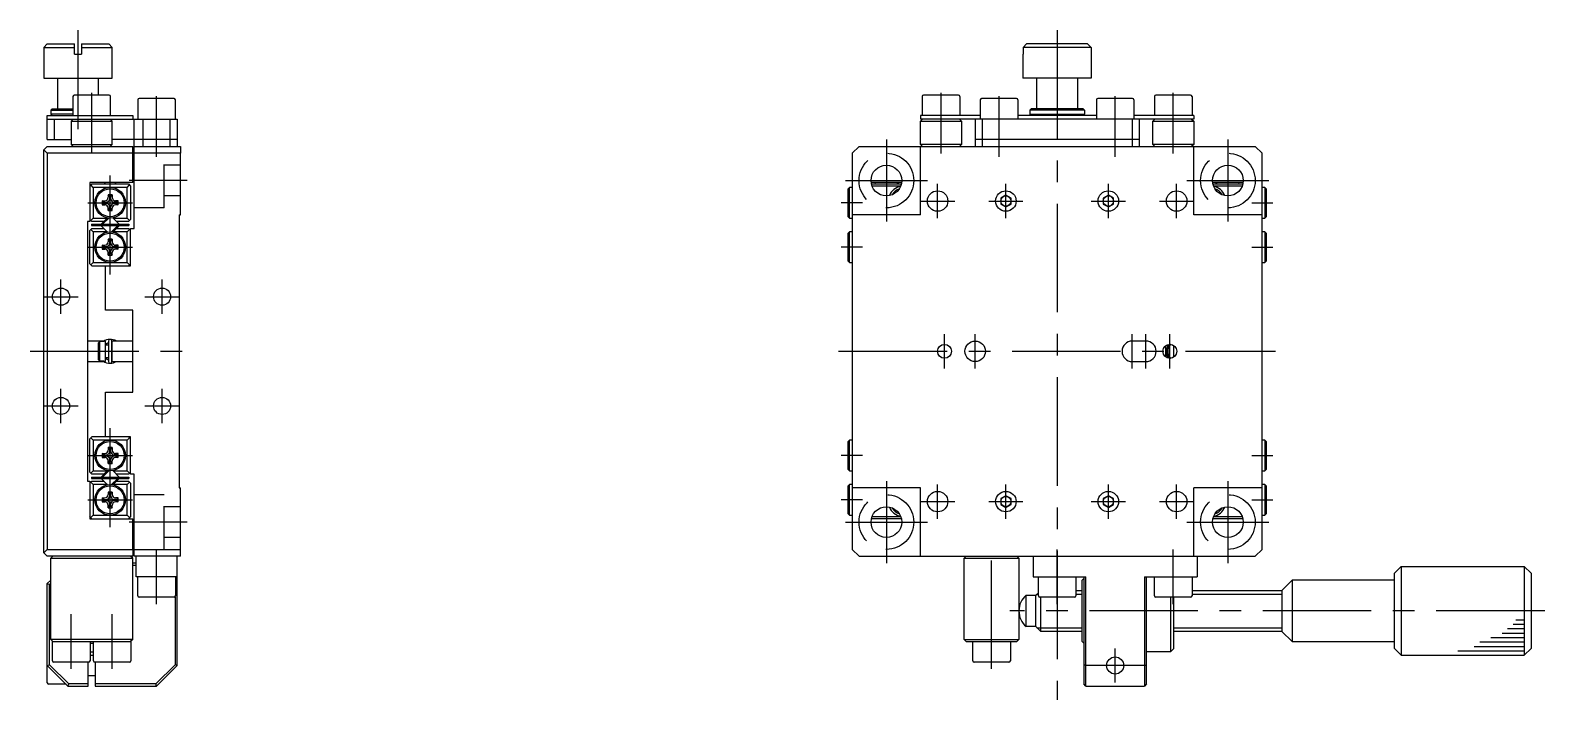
# Model space of a CAD drawing. Extents: x -2 to 478, y -8 to 256.
# Drawn here: x 255.8 to 477.5, y 78.1 to 176.1 of the extents above; entities that cross this region are included whole.
import ezdxf

# ---------------------------------------------------------------- set-up
doc = ezdxf.new("R2010")
doc.units = 0
doc.header["$LTSCALE"] = 0.5
doc.linetypes.add('CENTER', pattern=[50.8, 31.75, -6.35, 6.35, -6.35])
doc.linetypes.add('DASHED', pattern=[19.05, 12.7, -6.35])
for name, color, linetype in [('MSM_CENTER', 1, 'CENTER'), ('MSM_CONTINUOUS', 7, 'CONTINUOUS'), ('MSM_DASHED', 4, 'DASHED'), ('MSM_NARROW', 5, 'CONTINUOUS')]:
    doc.layers.add(name, color=color, linetype=linetype)

msp = doc.modelspace()

# ---------------------------------------------------------------- linework, layer by layer
at = {"layer": 'MSM_CENTER'}
for p, q in [((262.75, 161.64), (262.75, 176.14)), ((406.11, 176.14), (406.11, 78.14)), ((264.75, 158.11), (264.75, 166.99)), ((274.25, 157.61), (274.25, 166.49)), ((389.11, 158.11), (389.11, 166.99)), ((397.61, 157.61), (397.61, 166.49)), ((414.61, 157.61), (414.61, 166.49)), ((423.11, 158.11), (423.11, 166.99)), ((381.11, 160.14), (381.11, 148.14)), ((431.11, 160.14), (431.11, 148.14)), ((267.45, 140.39), (267.45, 154.89)), ((278.75, 154.14), (270.25, 154.14)), ((375.11, 154.14), (387.11, 154.14)), ((388.61, 148.64), (388.61, 153.64)), ((398.61, 148.64), (398.61, 153.64)), ((413.61, 148.64), (413.61, 153.64)), ((423.61, 148.64), (423.61, 153.64)), ((425.11, 154.14), (437.11, 154.14)), ((264.2, 150.89), (270.7, 150.89)), ((377.61, 150.89), (374.51, 150.89)), ((386.11, 151.14), (391.11, 151.14)), ((396.11, 151.14), (401.11, 151.14)), ((411.11, 151.14), (416.11, 151.14)), ((421.11, 151.14), (426.11, 151.14)), ((434.61, 150.89), (437.71, 150.89)), ((264.2, 144.39), (270.7, 144.39)), ((377.61, 144.39), (374.51, 144.39)), ((434.61, 144.39), (437.71, 144.39)), ((260.25, 134.64), (260.25, 139.64)), ((275.05, 134.64), (275.05, 139.64)), ((257.75, 137.14), (262.75, 137.14)), ((272.55, 137.14), (277.55, 137.14)), ((389.61, 126.64), (389.61, 131.64)), ((394.11, 126.64), (394.11, 131.64)), ((417.11, 126.64), (417.11, 131.64)), ((419.11, 126.64), (419.11, 131.64)), ((422.61, 126.64), (422.61, 131.64)), ((255.75, 129.14), (279.55, 129.14)), ((374.11, 129.14), (438.11, 129.14)), ((260.25, 118.64), (260.25, 123.64)), ((275.05, 118.64), (275.05, 123.64)), ((257.75, 121.14), (262.75, 121.14)), ((272.55, 121.14), (277.55, 121.14)), ((267.45, 103.39), (267.45, 117.89)), ((264.2, 113.89), (270.7, 113.89)), ((377.61, 113.89), (374.51, 113.89)), ((434.61, 113.89), (437.71, 113.89)), ((381.11, 110.14), (381.11, 98.14)), ((388.61, 104.64), (388.61, 109.64)), ((398.61, 104.64), (398.61, 109.64)), ((413.61, 104.64), (413.61, 109.64)), ((423.61, 104.64), (423.61, 109.64)), ((431.11, 110.14), (431.11, 98.14)), ((264.2, 107.39), (270.7, 107.39)), ((377.61, 107.39), (374.51, 107.39)), ((386.11, 107.14), (391.11, 107.14)), ((396.11, 107.14), (401.11, 107.14)), ((411.11, 107.14), (416.11, 107.14)), ((421.11, 107.14), (426.11, 107.14)), ((434.61, 107.39), (437.71, 107.39)), ((278.75, 104.14), (270.25, 104.14)), ((375.11, 104.14), (387.11, 104.14)), ((425.11, 104.14), (437.11, 104.14)), ((274.25, 92.14), (274.25, 100.14)), ((396.51, 82.64), (396.51, 100.14)), ((406.11, 92.14), (406.11, 100.14)), ((406.11, 92.14), (406.11, 100.14)), ((406.11, 92.14), (406.11, 100.14)), ((423.11, 92.14), (423.11, 100.14)), ((477.51, 91.14), (399.17, 91.14)), ((261.75, 82.64), (261.75, 90.64)), ((267.75, 82.64), (267.75, 90.64)), ((414.61, 80.64), (414.61, 85.64)), ((417.11, 83.14), (412.11, 83.14))]:
    msp.add_line(p, q, dxfattribs=at)
at = {"layer": 'MSM_CONTINUOUS'}
for p, q in [((258.25, 174.14), (257.75, 173.64)), ((257.75, 173.64), (257.75, 169.14)), ((257.75, 173.64), (262.25, 173.64)), ((258.25, 174.14), (262.25, 174.14)), ((262.25, 172.64), (262.25, 174.14)), ((263.25, 174.14), (267.25, 174.14)), ((263.25, 174.14), (263.25, 172.64)), ((263.25, 173.64), (267.75, 173.64)), ((267.25, 174.14), (267.75, 173.64)), ((267.75, 169.14), (267.75, 173.64)), ((401.13, 173.64), (401.63, 174.14)), ((411.08, 173.64), (401.13, 173.64)), ((401.13, 173.64), (401.13, 172.64)), ((410.58, 174.14), (401.63, 174.14)), ((410.58, 174.14), (411.08, 173.64)), ((411.08, 173.64), (411.08, 172.64)), ((262.25, 172.64), (263.25, 172.64)), ((401.11, 172.64), (401.11, 169.14)), ((401.13, 172.64), (401.11, 172.64)), ((411.11, 172.64), (411.08, 172.64)), ((411.11, 172.64), (411.11, 169.14)), ((257.75, 169.14), (267.75, 169.14)), ((259.75, 169.14), (259.75, 164.64)), ((265.75, 166.64), (265.75, 169.14)), ((411.11, 169.14), (401.11, 169.14)), ((403.11, 169.14), (403.11, 164.64)), ((409.11, 169.14), (409.11, 164.64)), ((262, 166.44), (262, 163.64)), ((267.3, 166.64), (262.2, 166.64)), ((267.5, 163.64), (267.5, 166.44)), ((386.36, 166.44), (386.36, 163.64)), ((391.66, 166.64), (386.56, 166.64)), ((391.86, 166.44), (391.86, 163.64)), ((420.36, 166.44), (420.36, 163.64)), ((425.66, 166.64), (420.56, 166.64)), ((425.86, 166.44), (425.86, 163.64)), ((258.75, 164.44), (258.95, 164.64)), ((258.75, 164.44), (258.75, 163.84)), ((258.75, 164.44), (262, 164.44)), ((258.95, 164.64), (262, 164.64)), ((271.5, 165.94), (271.5, 163.14)), ((276.8, 166.14), (271.7, 166.14)), ((277, 163.14), (277, 165.94)), ((394.86, 165.94), (394.86, 163.14)), ((400.16, 166.14), (395.06, 166.14)), ((400.36, 165.94), (400.36, 163.14)), ((402.31, 164.64), (402.11, 164.44)), ((402.11, 164.44), (402.11, 163.84)), ((410.11, 164.44), (402.11, 164.44)), ((409.91, 164.64), (402.31, 164.64)), ((410.11, 164.44), (409.91, 164.64)), ((410.11, 164.44), (410.11, 163.84)), ((411.86, 165.94), (411.86, 163.14)), ((417.16, 166.14), (412.06, 166.14)), ((417.36, 165.94), (417.36, 163.14)), ((258.25, 163.64), (270.75, 163.64)), ((258.25, 160.14), (258.25, 163.64)), ((258.25, 163.14), (277.25, 163.14)), ((258.95, 163.64), (258.75, 163.84)), ((262, 163.84), (258.75, 163.84)), ((259.25, 163.14), (259.25, 160.14)), ((261.75, 162.84), (262.05, 163.14)), ((261.75, 162.84), (261.75, 159.44)), ((261.75, 162.84), (267.75, 162.84)), ((267.75, 162.84), (267.45, 163.14)), ((267.75, 159.44), (267.75, 162.84)), ((270.75, 163.64), (270.75, 163.14)), ((270.95, 147.14), (270.95, 163.14)), ((272.25, 163.14), (272.25, 159.14)), ((276.25, 159.14), (276.25, 163.14)), ((277.25, 163.14), (277.25, 159.14)), ((386.11, 163.64), (386.11, 163.14)), ((394.86, 163.64), (386.11, 163.64)), ((426.11, 163.14), (386.11, 163.14)), ((386.11, 162.84), (386.41, 163.14)), ((386.11, 159.44), (386.11, 162.84)), ((386.11, 162.84), (392.1, 162.84)), ((391.81, 163.14), (392.11, 162.84)), ((392.1, 162.84), (392.11, 162.84)), ((392.11, 162.84), (392.11, 159.44)), ((394.11, 163.14), (394.11, 159.14)), ((395.11, 163.14), (395.11, 159.14)), ((411.86, 163.64), (400.36, 163.64)), ((402.31, 163.64), (402.11, 163.84)), ((402.11, 163.84), (410.11, 163.84)), ((409.91, 163.64), (410.11, 163.84)), ((417.11, 163.14), (417.11, 159.14)), ((426.11, 163.64), (417.36, 163.64)), ((418.11, 163.14), (418.11, 159.14)), ((420.11, 162.84), (420.41, 163.14)), ((420.11, 159.44), (420.11, 162.84)), ((420.11, 162.84), (426.1, 162.84)), ((425.81, 163.14), (426.11, 162.84)), ((426.1, 162.84), (426.11, 162.84)), ((426.11, 163.64), (426.11, 163.14)), ((426.11, 162.84), (426.11, 159.44)), ((258.25, 160.14), (261.75, 160.14)), ((277.25, 160.14), (267.75, 160.14)), ((418.11, 160.14), (394.11, 160.14)), ((257.75, 158.64), (258.25, 159.14)), ((258.25, 158.14), (257.75, 158.64)), ((257.75, 99.64), (257.75, 158.64)), ((258.25, 159.14), (270.75, 159.14)), ((270.75, 158.14), (258.25, 158.14)), ((258.25, 158.14), (258.25, 100.14)), ((261.75, 159.44), (267.75, 159.44)), ((262.05, 159.14), (261.75, 159.44)), ((267.75, 159.44), (267.45, 159.14)), ((270.75, 153.84), (270.75, 159.14)), ((270.95, 159.14), (277.75, 159.14)), ((277.75, 158.14), (270.95, 158.14)), ((277.75, 159.14), (277.75, 158.14)), ((277.75, 149.14), (277.75, 158.14)), ((377.11, 159.14), (376.11, 158.14)), ((376.11, 158.14), (376.11, 100.14)), ((377.11, 159.14), (435.11, 159.14)), ((392.11, 159.44), (386.11, 159.44)), ((386.11, 159.44), (386.41, 159.14)), ((386.11, 149.14), (386.11, 159.14)), ((391.81, 159.14), (392.11, 159.44)), ((426.11, 159.44), (420.11, 159.44)), ((420.11, 159.44), (420.41, 159.14)), ((426.11, 159.44), (425.81, 159.14)), ((426.11, 149.14), (426.11, 159.14)), ((436.11, 158.14), (435.11, 159.14)), ((436.11, 100.14), (436.11, 158.14)), ((270.75, 153.84), (264.45, 153.84)), ((264.45, 153.84), (264.45, 148.14)), ((264.75, 153.64), (264.45, 153.34)), ((264.95, 153.14), (264.6, 153.49)), ((264.75, 153.64), (270.15, 153.64)), ((264.95, 153.14), (264.95, 148.64)), ((269.95, 153.14), (264.95, 153.14)), ((266.55, 153.84), (266.75, 153.64)), ((268.15, 153.64), (268.35, 153.84)), ((269.95, 153.14), (270.3, 153.49)), ((269.95, 148.64), (269.95, 153.14)), ((270.15, 153.64), (270.45, 153.34)), ((270.45, 153.34), (270.45, 148.44)), ((375.71, 153.14), (375.51, 152.94)), ((376.11, 153.14), (375.71, 153.14)), ((375.71, 148.64), (375.71, 153.14)), ((383.34, 153.84), (378.88, 153.84)), ((378.91, 153.64), (383.3, 153.64)), ((383.21, 153.34), (379, 153.34)), ((379.53, 153.64), (379.48, 153.84)), ((382.73, 153.84), (382.68, 153.64)), ((382.71, 153.84), (382.91, 153.64)), ((433.34, 153.84), (428.88, 153.84)), ((428.91, 153.64), (433.3, 153.64)), ((433.21, 153.34), (429, 153.34)), ((429.31, 153.64), (429.51, 153.84)), ((429.53, 153.64), (429.48, 153.84)), ((432.73, 153.84), (432.68, 153.64)), ((436.51, 153.14), (436.11, 153.14)), ((436.71, 152.94), (436.51, 153.14)), ((436.51, 153.14), (436.51, 148.64)), ((266.3, 151.19), (266.3, 150.59)), ((266.52, 150.97), (266.3, 151.19)), ((266.3, 151.19), (266.65, 151.19)), ((266.52, 150.8), (266.3, 150.59)), ((266.52, 150.97), (266.52, 150.8)), ((266.52, 150.97), (266.87, 150.97)), ((266.52, 150.8), (266.87, 150.8)), ((267.75, 152.04), (267.15, 152.04)), ((267.37, 151.82), (267.15, 152.04)), ((267.15, 152.04), (267.15, 151.69)), ((267.54, 151.82), (267.37, 151.82)), ((267.37, 151.82), (267.37, 151.47)), ((267.54, 151.82), (267.75, 152.04)), ((267.54, 151.47), (267.54, 151.82)), ((267.75, 152.04), (267.75, 151.69)), ((268.39, 150.97), (268.04, 150.97)), ((268.39, 150.8), (268.04, 150.8)), ((268.6, 151.19), (268.25, 151.19)), ((268.39, 150.97), (268.6, 151.19)), ((268.39, 150.8), (268.39, 150.97)), ((268.39, 150.8), (268.6, 150.59)), ((268.6, 150.59), (268.6, 151.19)), ((375.51, 148.84), (375.51, 152.94)), ((398.61, 152), (397.86, 151.57)), ((397.86, 151.57), (397.86, 150.7)), ((399.36, 151.57), (398.61, 152)), ((399.36, 150.7), (399.36, 151.57)), ((413.61, 152), (412.86, 151.57)), ((412.86, 151.57), (412.86, 150.7)), ((414.36, 151.57), (413.61, 152)), ((414.36, 150.7), (414.36, 151.57)), ((436.71, 152.94), (436.71, 148.84)), ((264.6, 148.29), (264.95, 148.64)), ((264.95, 148.64), (267.04, 148.64)), ((267.07, 148.67), (266.15, 147.74)), ((266.21, 147.74), (267.13, 148.66)), ((266.3, 150.59), (266.65, 150.59)), ((266.35, 147.74), (267.26, 148.65)), ((267.15, 149.74), (267.15, 150.09)), ((267.37, 149.95), (267.15, 149.74)), ((267.15, 149.74), (267.75, 149.74)), ((267.37, 149.95), (267.37, 150.3)), ((267.37, 149.95), (267.54, 149.95)), ((267.54, 149.95), (267.54, 150.3)), ((267.54, 149.95), (267.75, 149.74)), ((267.75, 149.74), (267.75, 150.09)), ((268.76, 147.74), (267.84, 148.67)), ((267.87, 148.64), (269.95, 148.64)), ((268.6, 150.59), (268.25, 150.59)), ((269.95, 148.64), (270.3, 148.29)), ((277.55, 149.14), (277.75, 149.14)), ((277.55, 149.14), (277.55, 109.14)), ((375.51, 148.84), (375.71, 148.64)), ((375.71, 148.64), (376.11, 148.64)), ((386.11, 149.14), (376.11, 149.14)), ((397.86, 150.7), (398.61, 150.27)), ((398.61, 150.27), (399.36, 150.7)), ((412.86, 150.7), (413.61, 150.27)), ((413.61, 150.27), (414.36, 150.7)), ((436.11, 149.14), (426.11, 149.14)), ((436.11, 148.64), (436.51, 148.64)), ((436.51, 148.64), (436.71, 148.84)), ((264.15, 148.14), (264.15, 110.14)), ((264.45, 148.14), (264.15, 148.14)), ((264.75, 148.14), (264.45, 148.44)), ((264.75, 147.14), (264.45, 146.84)), ((264.45, 141.94), (264.45, 146.84)), ((264.95, 146.64), (264.6, 146.99)), ((264.7, 147.74), (264.7, 147.54)), ((264.7, 147.74), (270.2, 147.74)), ((264.7, 147.54), (270.2, 147.54)), ((266.54, 148.14), (264.75, 148.14)), ((264.75, 147.14), (266.54, 147.14)), ((264.95, 146.64), (264.95, 142.14)), ((267.04, 146.64), (264.95, 146.64)), ((266.15, 147.74), (266.15, 147.74)), ((266.15, 147.74), (266.15, 147.74)), ((266.15, 147.54), (266.15, 147.53)), ((266.15, 147.54), (266.15, 147.53)), ((266.15, 147.53), (267.07, 146.6)), ((267.65, 146.63), (268.56, 147.54)), ((268.7, 147.54), (267.78, 146.61)), ((267.84, 146.6), (268.76, 147.53)), ((269.95, 146.64), (267.87, 146.64)), ((270.15, 148.14), (268.37, 148.14)), ((268.37, 147.14), (270.15, 147.14)), ((268.76, 147.74), (268.76, 147.74)), ((268.76, 147.74), (268.76, 147.74)), ((268.76, 147.53), (268.76, 147.54)), ((268.76, 147.53), (268.76, 147.54)), ((270.3, 146.99), (269.95, 146.64)), ((269.95, 142.14), (269.95, 146.64)), ((270.45, 148.44), (270.15, 148.14)), ((270.15, 147.14), (270.45, 146.84)), ((270.2, 147.74), (270.2, 147.54)), ((270.45, 141.64), (270.45, 147.14)), ((270.45, 147.14), (270.95, 147.14)), ((375.71, 146.64), (375.51, 146.44)), ((375.51, 142.34), (375.51, 146.44)), ((376.11, 146.64), (375.71, 146.64)), ((375.71, 142.14), (375.71, 146.64)), ((436.51, 146.64), (436.11, 146.64)), ((436.71, 146.44), (436.51, 146.64)), ((436.51, 146.64), (436.51, 142.14)), ((436.71, 146.44), (436.71, 142.34)), ((266.3, 144.69), (266.3, 144.09)), ((266.52, 144.47), (266.3, 144.69)), ((266.3, 144.69), (266.65, 144.69)), ((266.52, 144.3), (266.3, 144.09)), ((266.52, 144.47), (266.52, 144.3)), ((266.52, 144.47), (266.87, 144.47)), ((266.52, 144.3), (266.87, 144.3)), ((267.75, 145.54), (267.15, 145.54)), ((267.37, 145.32), (267.15, 145.54)), ((267.15, 145.54), (267.15, 145.19)), ((267.54, 145.32), (267.37, 145.32)), ((267.37, 145.32), (267.37, 144.97)), ((267.54, 145.32), (267.75, 145.54)), ((267.54, 144.97), (267.54, 145.32)), ((267.75, 145.54), (267.75, 145.19)), ((268.39, 144.47), (268.04, 144.47)), ((268.39, 144.3), (268.04, 144.3)), ((268.6, 144.69), (268.25, 144.69)), ((268.39, 144.47), (268.6, 144.69)), ((268.39, 144.3), (268.39, 144.47)), ((268.39, 144.3), (268.6, 144.09)), ((268.6, 144.09), (268.6, 144.69)), ((264.75, 141.64), (264.45, 141.94)), ((264.95, 142.14), (264.6, 141.79)), ((264.95, 142.14), (269.95, 142.14)), ((266.3, 144.09), (266.65, 144.09)), ((267.15, 143.24), (267.15, 143.59)), ((267.37, 143.45), (267.15, 143.24)), ((267.15, 143.24), (267.75, 143.24)), ((267.37, 143.45), (267.37, 143.8)), ((267.37, 143.45), (267.54, 143.45)), ((267.54, 143.45), (267.54, 143.8)), ((267.54, 143.45), (267.75, 143.24)), ((267.75, 143.24), (267.75, 143.59)), ((268.6, 144.09), (268.25, 144.09)), ((269.95, 142.14), (270.3, 141.79)), ((270.45, 141.94), (270.15, 141.64)), ((375.51, 142.34), (375.71, 142.14)), ((375.71, 142.14), (376.11, 142.14)), ((436.11, 142.14), (436.51, 142.14)), ((436.51, 142.14), (436.71, 142.34)), ((264.75, 141.64), (270.45, 141.64)), ((266.75, 135.14), (266.75, 141.64)), ((270.75, 135.14), (266.75, 135.14)), ((270.75, 123.14), (270.75, 135.14)), ((266.55, 130.64), (264.15, 130.64)), ((265.95, 130.58), (265.75, 130.37)), ((265.75, 127.9), (265.75, 130.37)), ((266.55, 130.58), (265.95, 130.58)), ((265.95, 127.69), (265.95, 130.58)), ((266.75, 130.64), (266.55, 130.64)), ((266.55, 130.58), (266.55, 130.64)), ((266.75, 127.64), (266.75, 130.64)), ((267.2, 130.04), (266.75, 130.04)), ((267.15, 130.35), (267.15, 130.04)), ((267.2, 130.64), (267.2, 127.64)), ((267.7, 127.64), (267.7, 130.64)), ((267.75, 130.04), (267.7, 130.04)), ((270.75, 130.64), (267.75, 130.64)), ((267.75, 127.64), (267.75, 130.64)), ((419.11, 130.64), (417.11, 130.64)), ((422.01, 128.31), (422.01, 129.97)), ((423.21, 128.31), (423.21, 129.97)), ((264.15, 127.64), (266.55, 127.64)), ((265.75, 127.9), (265.95, 127.69)), ((266.55, 127.69), (265.95, 127.69)), ((266.55, 127.64), (266.55, 127.69)), ((266.55, 127.64), (266.75, 127.64)), ((266.75, 128.24), (267.2, 128.24)), ((267.15, 128.24), (267.15, 127.92)), ((267.7, 128.24), (267.75, 128.24)), ((267.75, 127.92), (267.7, 127.91)), ((267.75, 127.64), (270.75, 127.64)), ((417.11, 127.64), (419.11, 127.64)), ((266.75, 116.64), (266.75, 123.14)), ((266.75, 123.14), (270.75, 123.14)), ((264.75, 116.64), (264.45, 116.34)), ((264.45, 111.44), (264.45, 116.34)), ((264.95, 116.14), (264.6, 116.49)), ((270.45, 116.64), (264.75, 116.64)), ((264.95, 116.14), (264.95, 111.64)), ((269.95, 116.14), (264.95, 116.14)), ((269.95, 116.14), (270.3, 116.49)), ((269.95, 111.64), (269.95, 116.14)), ((270.15, 116.64), (270.45, 116.34)), ((270.45, 111.14), (270.45, 116.64)), ((375.71, 116.14), (375.51, 115.94)), ((375.51, 111.84), (375.51, 115.94)), ((376.11, 116.14), (375.71, 116.14)), ((375.71, 111.64), (375.71, 116.14)), ((436.51, 116.14), (436.11, 116.14)), ((436.71, 115.94), (436.51, 116.14)), ((436.51, 116.14), (436.51, 111.81)), ((436.71, 115.94), (436.71, 111.99)), ((266.3, 114.19), (266.3, 113.59)), ((266.52, 113.97), (266.3, 114.19)), ((266.3, 114.19), (266.65, 114.19)), ((266.52, 113.8), (266.3, 113.59)), ((266.3, 113.59), (266.65, 113.59)), ((266.52, 113.97), (266.52, 113.8)), ((266.52, 113.97), (266.87, 113.97)), ((266.52, 113.8), (266.87, 113.8)), ((267.75, 115.04), (267.15, 115.04)), ((267.37, 114.82), (267.15, 115.04)), ((267.15, 115.04), (267.15, 114.69)), ((267.54, 114.82), (267.37, 114.82)), ((267.37, 114.82), (267.37, 114.47)), ((267.37, 112.95), (267.37, 113.3)), ((267.54, 114.82), (267.75, 115.04)), ((267.54, 114.47), (267.54, 114.82)), ((267.54, 112.95), (267.54, 113.3)), ((267.75, 115.04), (267.75, 114.69)), ((268.39, 113.97), (268.04, 113.97)), ((268.39, 113.8), (268.04, 113.8)), ((268.6, 114.19), (268.25, 114.19)), ((268.6, 113.59), (268.25, 113.59)), ((268.39, 113.97), (268.6, 114.19)), ((268.39, 113.8), (268.39, 113.97)), ((268.39, 113.8), (268.6, 113.59)), ((268.6, 113.59), (268.6, 114.19)), ((264.75, 111.14), (264.45, 111.44)), ((264.95, 111.64), (264.6, 111.29)), ((266.54, 111.14), (264.75, 111.14)), ((264.95, 111.64), (267.04, 111.64)), ((266.15, 110.74), (267.07, 111.67)), ((266.21, 110.74), (267.13, 111.66)), ((266.35, 110.74), (267.26, 111.65)), ((267.15, 112.74), (267.15, 113.09)), ((267.37, 112.95), (267.15, 112.74)), ((267.15, 112.74), (267.75, 112.74)), ((267.37, 112.95), (267.54, 112.95)), ((267.54, 112.95), (267.75, 112.74)), ((267.75, 112.74), (267.75, 113.09)), ((268.76, 110.74), (267.84, 111.67)), ((267.87, 111.64), (269.95, 111.64)), ((270.15, 111.14), (268.37, 111.14)), ((269.95, 111.64), (270.3, 111.29)), ((270.45, 111.44), (270.15, 111.14)), ((270.95, 111.14), (270.45, 111.14)), ((270.95, 100.14), (270.95, 111.14)), ((375.51, 111.84), (375.71, 111.64)), ((375.71, 111.64), (376.11, 111.64)), ((436.11, 111.64), (436.51, 111.64)), ((436.51, 111.64), (436.71, 111.84)), ((436.51, 111.81), (436.51, 111.64)), ((436.71, 111.99), (436.71, 111.84)), ((264.15, 110.14), (264.45, 110.14)), ((264.45, 110.14), (264.45, 104.64)), ((264.75, 110.14), (264.45, 109.84)), ((264.95, 109.64), (264.6, 109.99)), ((264.7, 110.74), (264.7, 110.54)), ((264.7, 110.74), (270.2, 110.74)), ((264.7, 110.54), (270.2, 110.54)), ((264.75, 110.14), (266.54, 110.14)), ((264.95, 109.64), (264.95, 105.14)), ((267.04, 109.64), (264.95, 109.64)), ((266.15, 110.74), (266.15, 110.74)), ((266.15, 110.74), (266.15, 110.74)), ((266.15, 110.54), (266.15, 110.53)), ((266.15, 110.54), (266.15, 110.53)), ((266.15, 110.53), (267.07, 109.6)), ((268.56, 110.54), (267.65, 109.63)), ((268.7, 110.54), (267.78, 109.61)), ((268.76, 110.53), (267.84, 109.6)), ((269.95, 109.64), (267.87, 109.64)), ((268.37, 110.14), (270.15, 110.14)), ((268.76, 110.74), (268.76, 110.74)), ((268.76, 110.74), (268.76, 110.74)), ((268.76, 110.53), (268.76, 110.54)), ((268.76, 110.53), (268.76, 110.54)), ((269.95, 109.64), (270.3, 109.99)), ((269.95, 105.14), (269.95, 109.64)), ((270.15, 110.14), (270.45, 109.84)), ((270.2, 110.74), (270.2, 110.54)), ((270.45, 109.84), (270.45, 104.94)), ((277.55, 109.14), (277.75, 109.14)), ((277.75, 99.14), (277.75, 109.14)), ((375.71, 109.64), (375.51, 109.44)), ((375.51, 105.34), (375.51, 109.44)), ((376.11, 109.64), (375.71, 109.64)), ((375.71, 105.14), (375.71, 109.64)), ((386.11, 109.14), (376.11, 109.14)), ((386.11, 99.14), (386.11, 109.14)), ((426.11, 99.14), (426.11, 109.14)), ((436.11, 109.14), (426.11, 109.14)), ((436.51, 109.64), (436.11, 109.64)), ((436.71, 109.44), (436.51, 109.64)), ((436.51, 109.64), (436.51, 105.31)), ((436.71, 109.44), (436.71, 105.49)), ((266.3, 107.69), (266.3, 107.09)), ((266.52, 107.47), (266.3, 107.69)), ((266.3, 107.69), (266.65, 107.69)), ((266.52, 107.3), (266.3, 107.09)), ((266.3, 107.09), (266.65, 107.09)), ((266.52, 107.47), (266.52, 107.3)), ((266.52, 107.47), (266.87, 107.47)), ((266.52, 107.3), (266.87, 107.3)), ((267.75, 108.54), (267.15, 108.54)), ((267.37, 108.32), (267.15, 108.54)), ((267.15, 108.54), (267.15, 108.19)), ((267.15, 106.24), (267.15, 106.59)), ((267.37, 106.45), (267.15, 106.24)), ((267.54, 108.32), (267.37, 108.32)), ((267.37, 108.32), (267.37, 107.97)), ((267.37, 106.45), (267.37, 106.8)), ((267.37, 106.45), (267.54, 106.45)), ((267.54, 108.32), (267.75, 108.54)), ((267.54, 107.97), (267.54, 108.32)), ((267.54, 106.45), (267.54, 106.8)), ((267.54, 106.45), (267.75, 106.24)), ((267.75, 108.54), (267.75, 108.19)), ((267.75, 106.24), (267.75, 106.59)), ((268.39, 107.47), (268.04, 107.47)), ((268.39, 107.3), (268.04, 107.3)), ((268.6, 107.69), (268.25, 107.69)), ((268.6, 107.09), (268.25, 107.09)), ((268.39, 107.47), (268.6, 107.69)), ((268.39, 107.3), (268.39, 107.47)), ((268.39, 107.3), (268.6, 107.09)), ((268.6, 107.09), (268.6, 107.69)), ((398.61, 108), (397.86, 107.57)), ((397.86, 107.57), (397.86, 106.7)), ((397.86, 106.7), (398.61, 106.27)), ((399.36, 107.57), (398.61, 108)), ((398.61, 106.27), (399.36, 106.7)), ((399.36, 106.7), (399.36, 107.57)), ((413.61, 108), (412.86, 107.57)), ((412.86, 107.57), (412.86, 106.7)), ((412.86, 106.7), (413.61, 106.27)), ((414.36, 107.57), (413.61, 108)), ((413.61, 106.27), (414.36, 106.7)), ((414.36, 106.7), (414.36, 107.57)), ((264.75, 104.64), (264.45, 104.94)), ((264.45, 104.64), (270.75, 104.64)), ((264.95, 105.14), (264.6, 104.79)), ((264.95, 105.14), (269.95, 105.14)), ((267.15, 106.24), (267.75, 106.24)), ((269.95, 105.14), (270.3, 104.79)), ((270.45, 104.94), (270.15, 104.64)), ((270.75, 100.14), (270.75, 104.64)), ((375.51, 105.34), (375.71, 105.14)), ((375.71, 105.14), (376.11, 105.14)), ((383.3, 104.64), (378.91, 104.64)), ((379, 104.94), (383.21, 104.94)), ((433.3, 104.64), (428.91, 104.64)), ((429, 104.94), (433.21, 104.94)), ((436.11, 105.14), (436.51, 105.14)), ((436.51, 105.14), (436.71, 105.34)), ((436.51, 105.31), (436.51, 105.14)), ((436.71, 105.49), (436.71, 105.34)), ((257.75, 99.64), (258.25, 100.14)), ((258.25, 100.14), (270.75, 100.14)), ((270.75, 100.14), (270.75, 99.14)), ((270.95, 100.14), (277.75, 100.14)), ((270.95, 99.14), (270.95, 100.14)), ((376.11, 100.14), (377.11, 99.14)), ((435.11, 99.14), (436.11, 100.14)), ((258.25, 99.14), (257.75, 99.64)), ((270.75, 99.14), (258.25, 99.14)), ((258.75, 98.84), (259.05, 99.14)), ((258.75, 98.84), (270.75, 98.84)), ((258.75, 86.94), (258.75, 98.84)), ((270.75, 98.84), (270.45, 99.14)), ((270.75, 86.94), (270.75, 98.84)), ((271.25, 98.14), (270.75, 98.14)), ((270.75, 97.84), (271.25, 97.84)), ((277.75, 99.14), (270.95, 99.14)), ((271.25, 96.14), (271.25, 99.14)), ((277.25, 83.14), (277.25, 99.14)), ((377.11, 99.14), (435.11, 99.14)), ((392.81, 99.14), (392.51, 98.84)), ((392.51, 86.94), (392.51, 98.84)), ((392.51, 98.84), (400.51, 98.84)), ((400.21, 99.14), (400.51, 98.84)), ((400.51, 98.84), (400.51, 86.94)), ((402.61, 99.14), (402.61, 96.14)), ((426.61, 99.14), (426.61, 96.14)), ((455.51, 96.64), (456.51, 97.64)), ((456.51, 97.64), (474.51, 97.64)), ((456.51, 97.64), (456.51, 84.64)), ((474.51, 97.64), (475.51, 96.64)), ((474.51, 97.64), (474.51, 84.64)), ((258.75, 95.64), (258.25, 95.14)), ((277.25, 96.14), (271.25, 96.14)), ((271.5, 93.34), (271.5, 96.14)), ((277, 96.14), (277, 93.34)), ((402.61, 96.14), (410.31, 96.14)), ((403.36, 93.34), (403.36, 96.14)), ((408.86, 96.14), (408.86, 93.34)), ((409.71, 95.59), (410.01, 95.89)), ((409.71, 95.59), (409.71, 86.69)), ((410.01, 96.14), (410.01, 80.44)), ((410.31, 80.14), (410.31, 96.14)), ((418.91, 96.14), (418.91, 80.14)), ((418.91, 96.14), (426.61, 96.14)), ((419.21, 80.44), (419.21, 96.14)), ((420.36, 93.34), (420.36, 96.14)), ((425.86, 96.14), (425.86, 93.34)), ((440.51, 95.64), (439.01, 94.14)), ((455.51, 95.64), (440.51, 95.64)), ((440.51, 95.64), (440.51, 86.64)), ((455.51, 85.64), (455.51, 96.64)), ((475.51, 96.64), (475.51, 85.64)), ((258.25, 80.59), (258.25, 95.14)), ((258.25, 95.14), (258.55, 95.01)), ((258.55, 95.01), (258.75, 95.21)), ((258.55, 83.26), (258.55, 95.01)), ((276.8, 93.14), (271.7, 93.14)), ((276.95, 93.2), (276.95, 83.26)), ((401.58, 93.44), (403.01, 93.44)), ((401.58, 88.84), (401.58, 93.44)), ((403.01, 93.44), (403.36, 93.79)), ((403.01, 88.84), (403.01, 93.44)), ((408.66, 93.14), (403.56, 93.14)), ((403.71, 88.14), (403.71, 93.14)), ((408.86, 94.14), (409.71, 94.14)), ((425.66, 93.14), (420.56, 93.14)), ((422.71, 93.14), (422.71, 85.14)), ((423.21, 85.64), (423.21, 93.14)), ((425.86, 94.14), (439.01, 94.14)), ((439.01, 94.14), (439.01, 88.14)), ((423.21, 88.14), (423.21, 92.51)), ((403.01, 88.84), (401.58, 88.84)), ((403.71, 88.14), (403.01, 88.84)), ((270.75, 86.94), (258.75, 86.94)), ((258.75, 86.94), (259.05, 86.64)), ((259, 83.84), (259, 86.64)), ((259, 86.64), (270.5, 86.64)), ((264.5, 86.64), (264.5, 83.84)), ((265, 83.84), (265, 86.64)), ((270.75, 86.94), (270.45, 86.64)), ((270.5, 86.64), (270.5, 83.84)), ((392.81, 86.64), (392.51, 86.94)), ((392.51, 86.94), (400.51, 86.94)), ((392.81, 86.64), (400.21, 86.64)), ((393.76, 83.84), (393.76, 86.64)), ((399.26, 86.64), (399.26, 83.84)), ((400.21, 86.64), (400.51, 86.94)), ((409.71, 88.14), (403.71, 88.14)), ((409.71, 86.69), (410.01, 86.39)), ((439.01, 88.14), (423.21, 88.14)), ((439.01, 88.14), (440.51, 86.64)), ((440.51, 86.64), (455.51, 86.64)), ((422.71, 85.14), (419.21, 85.14)), ((423.21, 85.64), (422.71, 85.14)), ((455.51, 85.64), (456.51, 84.64)), ((456.51, 84.64), (474.51, 84.64)), ((474.51, 84.64), (475.51, 85.64)), ((258.25, 83.14), (258.55, 83.26)), ((258.25, 83.14), (261.25, 80.14)), ((261.38, 80.44), (258.55, 83.26)), ((264.3, 83.64), (259.2, 83.64)), ((264.25, 80.44), (264.25, 83.64)), ((270.3, 83.64), (265.2, 83.64)), ((265.25, 83.64), (265.25, 80.44)), ((276.95, 83.26), (274.13, 80.44)), ((274.25, 80.14), (277.25, 83.14)), ((277.25, 83.14), (276.95, 83.26)), ((399.06, 83.64), (393.96, 83.64)), ((410.31, 83.14), (410.01, 83.26)), ((413.36, 83.14), (410.31, 83.14)), ((418.91, 83.14), (415.86, 83.14)), ((418.91, 83.14), (419.21, 83.26)), ((261, 80.39), (258.45, 80.39)), ((261.25, 80.14), (261.38, 80.44)), ((261.25, 80.14), (264.25, 80.14)), ((264.25, 80.44), (261.38, 80.44)), ((265.25, 81.64), (264.25, 81.64)), ((264.25, 80.14), (264.25, 80.44)), ((274.13, 80.44), (265.25, 80.44)), ((265.25, 80.44), (265.25, 80.14)), ((265.25, 80.14), (274.25, 80.14)), ((274.25, 80.14), (274.13, 80.44)), ((410.31, 80.14), (410.01, 80.44)), ((410.31, 80.14), (418.91, 80.14)), ((419.21, 80.44), (418.91, 80.14))]:
    msp.add_line(p, q, dxfattribs=at)
for centre, radius in [((381.11, 154.14), 2.25), ((431.11, 154.14), 2.25), ((267.45, 150.89), 2.25), ((267.45, 150.89), 2.05), ((388.61, 151.14), 1.5), ((398.61, 151.14), 1.5), ((398.61, 151.14), 0.75), ((413.61, 151.14), 1.5), ((413.61, 151.14), 0.75), ((423.61, 151.14), 1.5), ((267.45, 144.39), 2.25), ((267.45, 144.39), 2.05), ((260.25, 137.14), 1.25), ((275.05, 137.14), 1.25), ((389.61, 129.14), 1.02), ((394.11, 129.14), 1.5), ((422.61, 129.14), 1.02), ((260.25, 121.14), 1.25), ((275.05, 121.14), 1.25), ((267.45, 113.89), 2.25), ((267.45, 113.89), 2.05), ((267.45, 107.39), 2.25), ((267.45, 107.39), 2.05), ((388.61, 107.14), 1.5), ((398.61, 107.14), 1.5), ((398.61, 107.14), 0.75), ((413.61, 107.14), 1.5), ((413.61, 107.14), 0.75), ((423.61, 107.14), 1.5), ((381.11, 104.14), 2.25), ((431.11, 104.14), 2.25), ((414.61, 83.14), 1.25)]:
    msp.add_circle(centre, radius, dxfattribs=at)
for centre, radius, start, end in [((262.2, 166.44), 0.2, 90, 180), ((267.3, 166.44), 0.2, 0, 90), ((386.56, 166.44), 0.2, 90, 180), ((391.66, 166.44), 0.2, 0, 90), ((420.56, 166.44), 0.2, 90, 180), ((425.66, 166.44), 0.2, 0, 90), ((271.7, 165.94), 0.2, 90, 180), ((276.8, 165.94), 0.2, 0, 90), ((395.06, 165.94), 0.2, 90, 180), ((400.16, 165.94), 0.2, 0, 90), ((412.06, 165.94), 0.2, 90, 180), ((417.16, 165.94), 0.2, 0, 90), ((383.61, 151.14), 2.2, 100.8008, 158.8104), ((428.61, 151.14), 2.2, 21.1896, 79.1992), ((266.65, 151.69), 0.5, 270, 0), ((266.87, 151.47), 0.5, 270, 0), ((266.87, 150.3), 0.5, 0, 90), ((268.04, 151.47), 0.5, 179.9999, 270), ((268.04, 150.3), 0.5, 90, 180), ((268.25, 151.69), 0.5, 180, 270), ((383.61, 151.14), 1.9, 108.2067, 151.4045), ((428.61, 151.14), 1.9, 28.5955, 71.7933), ((266.65, 150.09), 0.5, 0, 90), ((268.25, 150.09), 0.5, 90, 180), ((266.65, 145.19), 0.5, 270, 0), ((266.87, 144.97), 0.5, 270, 0), ((266.87, 143.8), 0.5, 0, 90), ((268.04, 144.97), 0.5, 179.9999, 270), ((268.04, 143.8), 0.5, 90, 180), ((268.25, 145.19), 0.5, 180, 270), ((266.65, 143.59), 0.5, 0, 90), ((268.25, 143.59), 0.5, 90, 180), ((267.45, 129.14), 1.75, 58.9973, 124.2993), ((267.45, 130.64), 0.25, 0, 180), ((267.45, 129.14), 1.75, 166.2709, 193.7292), ((267.45, 129.14), 1.25, 101.537, 124.0558), ((266.68, 128.97), 1.17, 66.0102, 86.2548), ((267.45, 129.14), 1.25, 76.1134, 78.463), ((417.11, 129.14), 1.5, 90, 270), ((419.11, 129.14), 1.5, 270, 90), ((423.26, 129.14), 1.25, 180, 229.7807), ((423.61, 129.14), 1.5, 137.149, 222.851), ((423.61, 129.14), 1.3, 129.0892, 230.9108), ((267.45, 129.14), 1.75, 235.7007, 270), ((266.68, 129.31), 1.17, 273.7452, 293.9898), ((267.45, 129.14), 1.25, 235.9442, 258.463), ((267.45, 127.64), 0.25, 180, 0), ((267.45, 129.14), 1.75, 270, 301.0027), ((266.65, 114.69), 0.5, 270, 0), ((266.65, 113.09), 0.5, 0, 90), ((266.87, 114.47), 0.5, 270, 0), ((266.87, 113.3), 0.5, 0, 90), ((268.04, 114.47), 0.5, 179.9999, 270), ((268.04, 113.3), 0.5, 90, 180), ((268.25, 114.69), 0.5, 180, 270), ((268.25, 113.09), 0.5, 90, 180), ((266.65, 108.19), 0.5, 270, 0), ((266.65, 106.59), 0.5, 0, 90), ((266.87, 107.97), 0.5, 270, 0), ((266.87, 106.8), 0.5, 0, 90), ((268.04, 107.97), 0.5, 179.9999, 270), ((268.04, 106.8), 0.5, 90, 180), ((268.25, 108.19), 0.5, 180, 270), ((268.25, 106.59), 0.5, 90, 180), ((383.61, 107.14), 2.2, 201.1896, 259.1992), ((383.61, 107.14), 1.9, 208.5955, 251.7933), ((428.61, 107.14), 2.2, 280.8008, 338.8104), ((428.61, 107.14), 1.9, 288.2067, 331.4045), ((271.7, 93.34), 0.2, 180, 270), ((276.8, 93.34), 0.2, 270, 0), ((403.51, 91.14), 3, 129.9445, 230.0555), ((403.56, 93.34), 0.2, 180, 270), ((408.66, 93.34), 0.2, 270, 0), ((420.56, 93.34), 0.2, 180, 270), ((425.66, 93.34), 0.2, 270, 0), ((264.75, 91.14), 4.75, 266.983, 273.017), ((264.75, 91.14), 6, 267.612, 272.388), ((264.75, 91.14), 6.5, 267.7958, 272.2042), ((259.2, 83.84), 0.2, 180, 270), ((264.3, 83.84), 0.2, 270, 0), ((265.2, 83.84), 0.2, 180, 270), ((270.3, 83.84), 0.2, 270, 0), ((393.96, 83.84), 0.2, 180, 270), ((399.06, 83.84), 0.2, 270, 0), ((258.45, 80.59), 0.2, 180, 270)]:
    msp.add_arc(centre, radius, start, end, dxfattribs=at)
at = {"layer": 'MSM_DASHED'}
for p, q in [((275.35, 150.14), (275.35, 158.14)), ((277.75, 156.39), (275.35, 156.39)), ((277.75, 151.89), (275.35, 151.89)), ((275.35, 150.14), (270.95, 150.14)), ((275.35, 108.14), (270.95, 108.14)), ((275.35, 100.14), (275.35, 108.14)), ((277.75, 106.39), (275.35, 106.39)), ((277.75, 101.89), (275.35, 101.89))]:
    msp.add_line(p, q, dxfattribs=at)
for centre in [(381.11, 154.14), (431.11, 154.14), (381.11, 104.14), (431.11, 104.14)]:
    msp.add_circle(centre, 4, dxfattribs=at)
at = {"layer": 'MSM_NARROW'}
for p, q in [((403.16, 93.6), (403.36, 93.6)), ((408.86, 93.6), (409.71, 93.6)), ((425.86, 93.6), (439.01, 93.6)), ((472.88, 89.19), (474.51, 89.19)), ((473.29, 89.84), (474.51, 89.84)), ((403.16, 88.68), (409.71, 88.68)), ((423.21, 88.68), (439.01, 88.68)), ((468.01, 86.59), (474.51, 86.59)), ((469.63, 87.24), (474.51, 87.24)), ((471.26, 87.89), (474.51, 87.89)), ((472.07, 88.54), (474.51, 88.54)), ((464.76, 85.29), (474.51, 85.29)), ((467.19, 85.94), (474.51, 85.94))]:
    msp.add_line(p, q, dxfattribs=at)

doc.saveas('drawing.dxf')
